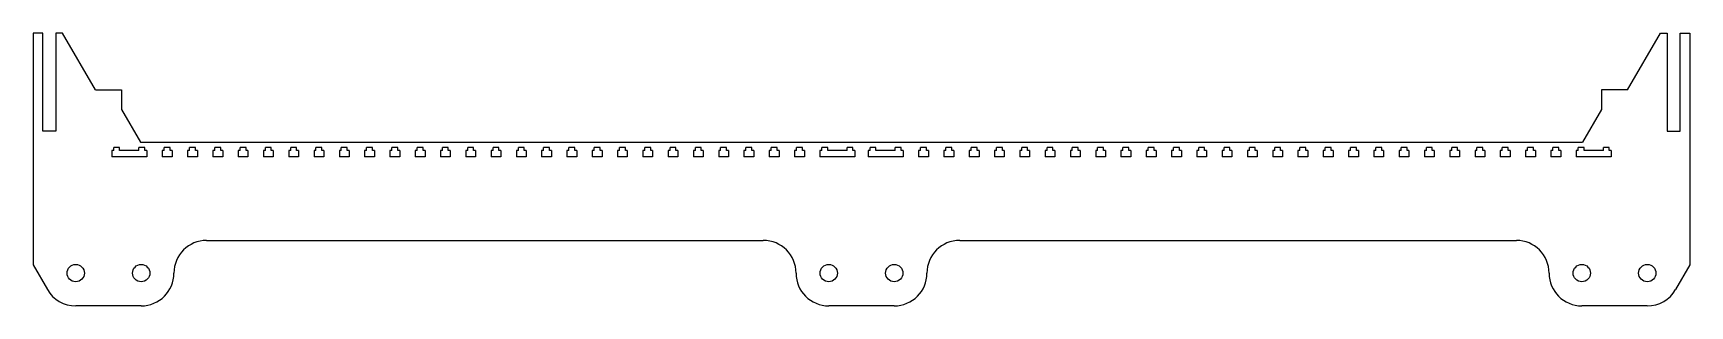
# Model space of a CAD drawing. Header units: millimetres. Extents: x -253 to 253, y -35 to 48.
import ezdxf

# ---------------------------------------------------------------- set-up
doc = ezdxf.new("R2010")
doc.units = ezdxf.units.MM

msp = doc.modelspace()

# ---------------------------------------------------------------- linework, layer by layer
at = {"color": 7, "linetype": 'Continuous', "lineweight": 25}
for p, q in [((-250, 48.32), (-253, 48.32)), ((-253, 48.32), (-253, -22.48)), ((-250, 18.32), (-250, 48.32)), ((-244, 48.32), (-246.1, 48.32)), ((-246.1, 48.32), (-246.1, 18.32)), ((-234, 31), (-244, 48.32)), ((234, 31), (244, 48.32)), ((244, 48.32), (246.1, 48.32)), ((246.1, 48.32), (246.1, 18.32)), ((250, 48.32), (253, 48.32)), ((250, 18.32), (250, 48.32)), ((253, 48.32), (253, -22.48)), ((-234, 31), (-226, 31)), ((-226, 31), (-226, 25)), ((234, 31), (226, 31)), ((226, 31), (226, 25)), ((-226, 25), (-220.23, 15)), ((226, 25), (220.23, 15)), ((-246.1, 18.32), (-250, 18.32)), ((246.1, 18.32), (250, 18.32)), ((-229, 12.5), (-229, 10.5)), ((-228.4, 12.5), (-229, 12.5)), ((-218.28, 10.5), (-229, 10.5)), ((-228.4, 12.5), (-228.4, 13.4)), ((-226.6, 13.4), (-228.4, 13.4)), ((-226.6, 12.5), (-226.6, 13.4)), ((-220.68, 12.5), (-226.6, 12.5)), ((-220.68, 12.5), (-220.68, 13.4)), ((-218.88, 13.4), (-220.68, 13.4)), ((-220.23, 15), (220.23, 15)), ((-218.88, 12.5), (-218.88, 13.4)), ((-218.28, 12.5), (-218.88, 12.5)), ((-218.28, 12.5), (-218.28, 10.5)), ((-213.55, 12.5), (-213.55, 10.5)), ((-212.95, 12.5), (-213.55, 12.5)), ((-210.55, 10.5), (-213.55, 10.5)), ((-212.95, 12.5), (-212.95, 13.4)), ((-211.15, 13.4), (-212.95, 13.4)), ((-211.15, 12.5), (-211.15, 13.4)), ((-210.55, 12.5), (-211.15, 12.5)), ((-210.55, 12.5), (-210.55, 10.5)), ((-205.83, 12.5), (-205.83, 10.5)), ((-205.23, 12.5), (-205.83, 12.5)), ((-202.83, 10.5), (-205.83, 10.5)), ((-205.23, 12.5), (-205.23, 13.4)), ((-203.43, 13.4), (-205.23, 13.4)), ((-203.43, 12.5), (-203.43, 13.4)), ((-202.83, 12.5), (-203.43, 12.5)), ((-202.83, 12.5), (-202.83, 10.5)), ((-198.1, 12.5), (-198.1, 10.5)), ((-197.5, 12.5), (-198.1, 12.5)), ((-195.1, 10.5), (-198.1, 10.5)), ((-197.5, 12.5), (-197.5, 13.4)), ((-195.7, 13.4), (-197.5, 13.4)), ((-195.7, 12.5), (-195.7, 13.4)), ((-195.1, 12.5), (-195.7, 12.5)), ((-195.1, 12.5), (-195.1, 10.5)), ((-190.38, 12.5), (-190.38, 10.5)), ((-189.78, 12.5), (-190.38, 12.5)), ((-187.38, 10.5), (-190.38, 10.5)), ((-189.78, 12.5), (-189.78, 13.4)), ((-187.98, 13.4), (-189.78, 13.4)), ((-187.98, 12.5), (-187.98, 13.4)), ((-187.38, 12.5), (-187.98, 12.5)), ((-187.38, 12.5), (-187.38, 10.5)), ((-182.66, 12.5), (-182.66, 10.5)), ((-182.06, 12.5), (-182.66, 12.5)), ((-179.66, 10.5), (-182.66, 10.5)), ((-182.06, 12.5), (-182.06, 13.4)), ((-180.26, 13.4), (-182.06, 13.4)), ((-180.26, 12.5), (-180.26, 13.4)), ((-179.66, 12.5), (-180.26, 12.5)), ((-179.66, 12.5), (-179.66, 10.5)), ((-174.93, 12.5), (-174.93, 10.5)), ((-174.33, 12.5), (-174.93, 12.5)), ((-171.93, 10.5), (-174.93, 10.5)), ((-174.33, 12.5), (-174.33, 13.4)), ((-172.53, 13.4), (-174.33, 13.4)), ((-172.53, 12.5), (-172.53, 13.4)), ((-171.93, 12.5), (-172.53, 12.5)), ((-171.93, 12.5), (-171.93, 10.5)), ((-167.21, 12.5), (-167.21, 10.5)), ((-166.61, 12.5), (-167.21, 12.5)), ((-164.21, 10.5), (-167.21, 10.5)), ((-166.61, 12.5), (-166.61, 13.4)), ((-164.81, 13.4), (-166.61, 13.4)), ((-164.81, 12.5), (-164.81, 13.4)), ((-164.21, 12.5), (-164.81, 12.5)), ((-164.21, 12.5), (-164.21, 10.5)), ((-159.48, 12.5), (-159.48, 10.5)), ((-158.88, 12.5), (-159.48, 12.5)), ((-156.48, 10.5), (-159.48, 10.5)), ((-158.88, 12.5), (-158.88, 13.4)), ((-157.08, 13.4), (-158.88, 13.4)), ((-157.08, 12.5), (-157.08, 13.4)), ((-156.48, 12.5), (-157.08, 12.5)), ((-156.48, 12.5), (-156.48, 10.5)), ((-151.76, 12.5), (-151.76, 10.5)), ((-151.16, 12.5), (-151.76, 12.5)), ((-148.76, 10.5), (-151.76, 10.5)), ((-151.16, 12.5), (-151.16, 13.4)), ((-149.36, 13.4), (-151.16, 13.4)), ((-149.36, 12.5), (-149.36, 13.4)), ((-148.76, 12.5), (-149.36, 12.5)), ((-148.76, 12.5), (-148.76, 10.5)), ((-144.03, 12.5), (-144.03, 10.5)), ((-143.43, 12.5), (-144.03, 12.5)), ((-141.03, 10.5), (-144.03, 10.5)), ((-143.43, 12.5), (-143.43, 13.4)), ((-141.63, 13.4), (-143.43, 13.4)), ((-141.63, 12.5), (-141.63, 13.4)), ((-141.03, 12.5), (-141.63, 12.5)), ((-141.03, 12.5), (-141.03, 10.5)), ((-136.31, 12.5), (-136.31, 10.5)), ((-135.71, 12.5), (-136.31, 12.5)), ((-133.31, 10.5), (-136.31, 10.5)), ((-135.71, 12.5), (-135.71, 13.4)), ((-133.91, 13.4), (-135.71, 13.4)), ((-133.91, 12.5), (-133.91, 13.4)), ((-133.31, 12.5), (-133.91, 12.5)), ((-133.31, 12.5), (-133.31, 10.5)), ((-128.59, 12.5), (-128.59, 10.5)), ((-127.99, 12.5), (-128.59, 12.5)), ((-125.59, 10.5), (-128.59, 10.5)), ((-127.99, 12.5), (-127.99, 13.4)), ((-126.19, 13.4), (-127.99, 13.4)), ((-126.19, 12.5), (-126.19, 13.4)), ((-125.59, 12.5), (-126.19, 12.5)), ((-125.59, 12.5), (-125.59, 10.5)), ((-120.86, 12.5), (-120.86, 10.5)), ((-120.26, 12.5), (-120.86, 12.5)), ((-117.86, 10.5), (-120.86, 10.5)), ((-120.26, 12.5), (-120.26, 13.4)), ((-118.46, 13.4), (-120.26, 13.4)), ((-118.46, 12.5), (-118.46, 13.4)), ((-117.86, 12.5), (-118.46, 12.5)), ((-117.86, 12.5), (-117.86, 10.5)), ((-113.14, 12.5), (-113.14, 10.5)), ((-112.54, 12.5), (-113.14, 12.5)), ((-110.14, 10.5), (-113.14, 10.5)), ((-112.54, 12.5), (-112.54, 13.4)), ((-110.74, 13.4), (-112.54, 13.4)), ((-110.74, 12.5), (-110.74, 13.4)), ((-110.14, 12.5), (-110.74, 12.5)), ((-110.14, 12.5), (-110.14, 10.5)), ((-105.41, 12.5), (-105.41, 10.5)), ((-104.81, 12.5), (-105.41, 12.5)), ((-102.41, 10.5), (-105.41, 10.5)), ((-104.81, 12.5), (-104.81, 13.4)), ((-103.01, 13.4), (-104.81, 13.4)), ((-103.01, 12.5), (-103.01, 13.4)), ((-102.41, 12.5), (-103.01, 12.5)), ((-102.41, 12.5), (-102.41, 10.5)), ((-97.69, 12.5), (-97.69, 10.5)), ((-97.09, 12.5), (-97.69, 12.5)), ((-94.69, 10.5), (-97.69, 10.5)), ((-97.09, 12.5), (-97.09, 13.4)), ((-95.29, 13.4), (-97.09, 13.4)), ((-95.29, 12.5), (-95.29, 13.4)), ((-94.69, 12.5), (-95.29, 12.5)), ((-94.69, 12.5), (-94.69, 10.5)), ((-89.97, 12.5), (-89.97, 10.5)), ((-89.37, 12.5), (-89.97, 12.5)), ((-86.97, 10.5), (-89.97, 10.5)), ((-89.37, 12.5), (-89.37, 13.4)), ((-87.57, 13.4), (-89.37, 13.4)), ((-87.57, 12.5), (-87.57, 13.4)), ((-86.97, 12.5), (-87.57, 12.5)), ((-86.97, 12.5), (-86.97, 10.5)), ((-82.24, 12.5), (-82.24, 10.5)), ((-81.64, 12.5), (-82.24, 12.5)), ((-79.24, 10.5), (-82.24, 10.5)), ((-81.64, 12.5), (-81.64, 13.4)), ((-79.84, 13.4), (-81.64, 13.4)), ((-79.84, 12.5), (-79.84, 13.4)), ((-79.24, 12.5), (-79.84, 12.5)), ((-79.24, 12.5), (-79.24, 10.5)), ((-74.52, 12.5), (-74.52, 10.5)), ((-73.92, 12.5), (-74.52, 12.5)), ((-71.52, 10.5), (-74.52, 10.5)), ((-73.92, 12.5), (-73.92, 13.4)), ((-72.12, 13.4), (-73.92, 13.4)), ((-72.12, 12.5), (-72.12, 13.4)), ((-71.52, 12.5), (-72.12, 12.5)), ((-71.52, 12.5), (-71.52, 10.5)), ((-66.79, 12.5), (-66.79, 10.5)), ((-66.19, 12.5), (-66.79, 12.5)), ((-63.79, 10.5), (-66.79, 10.5)), ((-66.19, 12.5), (-66.19, 13.4)), ((-64.39, 13.4), (-66.19, 13.4)), ((-64.39, 12.5), (-64.39, 13.4)), ((-63.79, 12.5), (-64.39, 12.5)), ((-63.79, 12.5), (-63.79, 10.5)), ((-59.07, 12.5), (-59.07, 10.5)), ((-58.47, 12.5), (-59.07, 12.5)), ((-56.07, 10.5), (-59.07, 10.5)), ((-58.47, 12.5), (-58.47, 13.4)), ((-56.67, 13.4), (-58.47, 13.4)), ((-56.67, 12.5), (-56.67, 13.4)), ((-56.07, 12.5), (-56.67, 12.5)), ((-56.07, 12.5), (-56.07, 10.5)), ((-51.34, 12.5), (-51.34, 10.5)), ((-50.74, 12.5), (-51.34, 12.5)), ((-48.34, 10.5), (-51.34, 10.5)), ((-50.74, 12.5), (-50.74, 13.4)), ((-48.94, 13.4), (-50.74, 13.4)), ((-48.94, 12.5), (-48.94, 13.4)), ((-48.34, 12.5), (-48.94, 12.5)), ((-48.34, 12.5), (-48.34, 10.5)), ((-43.62, 12.5), (-43.62, 10.5)), ((-43.02, 12.5), (-43.62, 12.5)), ((-40.62, 10.5), (-43.62, 10.5)), ((-43.02, 12.5), (-43.02, 13.4)), ((-41.22, 13.4), (-43.02, 13.4)), ((-41.22, 12.5), (-41.22, 13.4)), ((-40.62, 12.5), (-41.22, 12.5)), ((-40.62, 12.5), (-40.62, 10.5)), ((-35.9, 12.5), (-35.9, 10.5)), ((-35.3, 12.5), (-35.9, 12.5)), ((-32.9, 10.5), (-35.9, 10.5)), ((-35.3, 12.5), (-35.3, 13.4)), ((-33.5, 13.4), (-35.3, 13.4)), ((-33.5, 12.5), (-33.5, 13.4)), ((-32.9, 12.5), (-33.5, 12.5)), ((-32.9, 12.5), (-32.9, 10.5)), ((-28.17, 12.5), (-28.17, 10.5)), ((-27.57, 12.5), (-28.17, 12.5)), ((-25.17, 10.5), (-28.17, 10.5)), ((-27.57, 12.5), (-27.57, 13.4)), ((-25.77, 13.4), (-27.57, 13.4)), ((-25.77, 12.5), (-25.77, 13.4)), ((-25.17, 12.5), (-25.77, 12.5)), ((-25.17, 12.5), (-25.17, 10.5)), ((-20.45, 12.5), (-20.45, 10.5)), ((-19.85, 12.5), (-20.45, 12.5)), ((-17.45, 10.5), (-20.45, 10.5)), ((-19.85, 12.5), (-19.85, 13.4)), ((-18.05, 13.4), (-19.85, 13.4)), ((-18.05, 12.5), (-18.05, 13.4)), ((-17.45, 12.5), (-18.05, 12.5)), ((-17.45, 12.5), (-17.45, 10.5)), ((-12.72, 12.5), (-12.72, 10.5)), ((-12.12, 12.5), (-12.72, 12.5)), ((-2, 10.5), (-12.72, 10.5)), ((-12.12, 12.5), (-12.12, 13.4)), ((-10.32, 13.4), (-12.12, 13.4)), ((-10.32, 12.5), (-10.32, 13.4)), ((-4.4, 12.5), (-10.32, 12.5)), ((-4.4, 12.5), (-4.4, 13.4)), ((-2.6, 13.4), (-4.4, 13.4)), ((-2.6, 12.5), (-2.6, 13.4)), ((-2, 12.5), (-2.6, 12.5)), ((-2, 12.5), (-2, 10.5)), ((2, 12.5), (2, 10.5)), ((2.6, 12.5), (2, 12.5)), ((12.72, 10.5), (2, 10.5)), ((2.6, 12.5), (2.6, 13.4)), ((4.4, 13.4), (2.6, 13.4)), ((4.4, 12.5), (4.4, 13.4)), ((10.32, 12.5), (4.4, 12.5)), ((10.32, 12.5), (10.32, 13.4)), ((12.12, 13.4), (10.32, 13.4)), ((12.12, 12.5), (12.12, 13.4)), ((12.72, 12.5), (12.12, 12.5)), ((12.72, 12.5), (12.72, 10.5)), ((17.45, 12.5), (17.45, 10.5)), ((18.05, 12.5), (17.45, 12.5)), ((20.45, 10.5), (17.45, 10.5)), ((18.05, 12.5), (18.05, 13.4)), ((19.85, 13.4), (18.05, 13.4)), ((19.85, 12.5), (19.85, 13.4)), ((20.45, 12.5), (19.85, 12.5)), ((20.45, 12.5), (20.45, 10.5)), ((25.17, 12.5), (25.17, 10.5)), ((25.77, 12.5), (25.17, 12.5)), ((28.17, 10.5), (25.17, 10.5)), ((25.77, 12.5), (25.77, 13.4)), ((27.57, 13.4), (25.77, 13.4)), ((27.57, 12.5), (27.57, 13.4)), ((28.17, 12.5), (27.57, 12.5)), ((28.17, 12.5), (28.17, 10.5)), ((32.9, 12.5), (32.9, 10.5)), ((33.5, 12.5), (32.9, 12.5)), ((35.9, 10.5), (32.9, 10.5)), ((33.5, 12.5), (33.5, 13.4)), ((35.3, 13.4), (33.5, 13.4)), ((35.3, 12.5), (35.3, 13.4)), ((35.9, 12.5), (35.3, 12.5)), ((35.9, 12.5), (35.9, 10.5)), ((40.62, 12.5), (40.62, 10.5)), ((41.22, 12.5), (40.62, 12.5)), ((43.62, 10.5), (40.62, 10.5)), ((41.22, 12.5), (41.22, 13.4)), ((43.02, 13.4), (41.22, 13.4)), ((43.02, 12.5), (43.02, 13.4)), ((43.62, 12.5), (43.02, 12.5)), ((43.62, 12.5), (43.62, 10.5)), ((48.34, 12.5), (48.34, 10.5)), ((48.94, 12.5), (48.34, 12.5)), ((51.34, 10.5), (48.34, 10.5)), ((48.94, 12.5), (48.94, 13.4)), ((50.74, 13.4), (48.94, 13.4)), ((50.74, 12.5), (50.74, 13.4)), ((51.34, 12.5), (50.74, 12.5)), ((51.34, 12.5), (51.34, 10.5)), ((56.07, 12.5), (56.07, 10.5)), ((56.67, 12.5), (56.07, 12.5)), ((59.07, 10.5), (56.07, 10.5)), ((56.67, 12.5), (56.67, 13.4)), ((58.47, 13.4), (56.67, 13.4)), ((58.47, 12.5), (58.47, 13.4)), ((59.07, 12.5), (58.47, 12.5)), ((59.07, 12.5), (59.07, 10.5)), ((63.79, 12.5), (63.79, 10.5)), ((64.39, 12.5), (63.79, 12.5)), ((66.79, 10.5), (63.79, 10.5)), ((64.39, 12.5), (64.39, 13.4)), ((66.19, 13.4), (64.39, 13.4)), ((66.19, 12.5), (66.19, 13.4)), ((66.79, 12.5), (66.19, 12.5)), ((66.79, 12.5), (66.79, 10.5)), ((71.52, 12.5), (71.52, 10.5)), ((72.12, 12.5), (71.52, 12.5)), ((74.52, 10.5), (71.52, 10.5)), ((72.12, 12.5), (72.12, 13.4)), ((73.92, 13.4), (72.12, 13.4)), ((73.92, 12.5), (73.92, 13.4)), ((74.52, 12.5), (73.92, 12.5)), ((74.52, 12.5), (74.52, 10.5)), ((79.24, 12.5), (79.24, 10.5)), ((79.84, 12.5), (79.24, 12.5)), ((82.24, 10.5), (79.24, 10.5)), ((79.84, 12.5), (79.84, 13.4)), ((81.64, 13.4), (79.84, 13.4)), ((81.64, 12.5), (81.64, 13.4)), ((82.24, 12.5), (81.64, 12.5)), ((82.24, 12.5), (82.24, 10.5)), ((86.97, 12.5), (86.97, 10.5)), ((87.57, 12.5), (86.97, 12.5)), ((89.97, 10.5), (86.97, 10.5)), ((87.57, 12.5), (87.57, 13.4)), ((89.37, 13.4), (87.57, 13.4)), ((89.37, 12.5), (89.37, 13.4)), ((89.97, 12.5), (89.37, 12.5)), ((89.97, 12.5), (89.97, 10.5)), ((94.69, 12.5), (94.69, 10.5)), ((95.29, 12.5), (94.69, 12.5)), ((97.69, 10.5), (94.69, 10.5)), ((95.29, 12.5), (95.29, 13.4)), ((97.09, 13.4), (95.29, 13.4)), ((97.09, 12.5), (97.09, 13.4)), ((97.69, 12.5), (97.09, 12.5)), ((97.69, 12.5), (97.69, 10.5)), ((102.41, 12.5), (102.41, 10.5)), ((103.01, 12.5), (102.41, 12.5)), ((105.41, 10.5), (102.41, 10.5)), ((103.01, 12.5), (103.01, 13.4)), ((104.81, 13.4), (103.01, 13.4)), ((104.81, 12.5), (104.81, 13.4)), ((105.41, 12.5), (104.81, 12.5)), ((105.41, 12.5), (105.41, 10.5)), ((110.14, 12.5), (110.14, 10.5)), ((110.74, 12.5), (110.14, 12.5)), ((113.14, 10.5), (110.14, 10.5)), ((110.74, 12.5), (110.74, 13.4)), ((112.54, 13.4), (110.74, 13.4)), ((112.54, 12.5), (112.54, 13.4)), ((113.14, 12.5), (112.54, 12.5)), ((113.14, 12.5), (113.14, 10.5)), ((117.86, 12.5), (117.86, 10.5)), ((118.46, 12.5), (117.86, 12.5)), ((120.86, 10.5), (117.86, 10.5)), ((118.46, 12.5), (118.46, 13.4)), ((120.26, 13.4), (118.46, 13.4)), ((120.26, 12.5), (120.26, 13.4)), ((120.86, 12.5), (120.26, 12.5)), ((120.86, 12.5), (120.86, 10.5)), ((125.59, 12.5), (125.59, 10.5)), ((126.19, 12.5), (125.59, 12.5)), ((128.59, 10.5), (125.59, 10.5)), ((126.19, 12.5), (126.19, 13.4)), ((127.99, 13.4), (126.19, 13.4)), ((127.99, 12.5), (127.99, 13.4)), ((128.59, 12.5), (127.99, 12.5)), ((128.59, 12.5), (128.59, 10.5)), ((133.31, 12.5), (133.31, 10.5)), ((133.91, 12.5), (133.31, 12.5)), ((136.31, 10.5), (133.31, 10.5)), ((133.91, 12.5), (133.91, 13.4)), ((135.71, 13.4), (133.91, 13.4)), ((135.71, 12.5), (135.71, 13.4)), ((136.31, 12.5), (135.71, 12.5)), ((136.31, 12.5), (136.31, 10.5)), ((141.03, 12.5), (141.03, 10.5)), ((141.63, 12.5), (141.03, 12.5)), ((144.03, 10.5), (141.03, 10.5)), ((141.63, 12.5), (141.63, 13.4)), ((143.43, 13.4), (141.63, 13.4)), ((143.43, 12.5), (143.43, 13.4)), ((144.03, 12.5), (143.43, 12.5)), ((144.03, 12.5), (144.03, 10.5)), ((148.76, 12.5), (148.76, 10.5)), ((149.36, 12.5), (148.76, 12.5)), ((151.76, 10.5), (148.76, 10.5)), ((149.36, 12.5), (149.36, 13.4)), ((151.16, 13.4), (149.36, 13.4)), ((151.16, 12.5), (151.16, 13.4)), ((151.76, 12.5), (151.16, 12.5)), ((151.76, 12.5), (151.76, 10.5)), ((156.48, 12.5), (156.48, 10.5)), ((157.08, 12.5), (156.48, 12.5)), ((159.48, 10.5), (156.48, 10.5)), ((157.08, 12.5), (157.08, 13.4)), ((158.88, 13.4), (157.08, 13.4)), ((158.88, 12.5), (158.88, 13.4)), ((159.48, 12.5), (158.88, 12.5)), ((159.48, 12.5), (159.48, 10.5)), ((164.21, 12.5), (164.21, 10.5)), ((164.81, 12.5), (164.21, 12.5)), ((167.21, 10.5), (164.21, 10.5)), ((164.81, 12.5), (164.81, 13.4)), ((166.61, 13.4), (164.81, 13.4)), ((166.61, 12.5), (166.61, 13.4)), ((167.21, 12.5), (166.61, 12.5)), ((167.21, 12.5), (167.21, 10.5)), ((171.93, 12.5), (171.93, 10.5)), ((172.53, 12.5), (171.93, 12.5)), ((174.93, 10.5), (171.93, 10.5)), ((172.53, 12.5), (172.53, 13.4)), ((174.33, 13.4), (172.53, 13.4)), ((174.33, 12.5), (174.33, 13.4)), ((174.93, 12.5), (174.33, 12.5)), ((174.93, 12.5), (174.93, 10.5)), ((179.66, 12.5), (179.66, 10.5)), ((180.26, 12.5), (179.66, 12.5)), ((182.66, 10.5), (179.66, 10.5)), ((180.26, 12.5), (180.26, 13.4)), ((182.06, 13.4), (180.26, 13.4)), ((182.06, 12.5), (182.06, 13.4)), ((182.66, 12.5), (182.06, 12.5)), ((182.66, 12.5), (182.66, 10.5)), ((187.38, 12.5), (187.38, 10.5)), ((187.98, 12.5), (187.38, 12.5)), ((190.38, 10.5), (187.38, 10.5)), ((187.98, 12.5), (187.98, 13.4)), ((189.78, 13.4), (187.98, 13.4)), ((189.78, 12.5), (189.78, 13.4)), ((190.38, 12.5), (189.78, 12.5)), ((190.38, 12.5), (190.38, 10.5)), ((195.1, 12.5), (195.1, 10.5)), ((195.7, 12.5), (195.1, 12.5)), ((198.1, 10.5), (195.1, 10.5)), ((195.7, 12.5), (195.7, 13.4)), ((197.5, 13.4), (195.7, 13.4)), ((197.5, 12.5), (197.5, 13.4)), ((198.1, 12.5), (197.5, 12.5)), ((198.1, 12.5), (198.1, 10.5)), ((202.83, 12.5), (202.83, 10.5)), ((203.43, 12.5), (202.83, 12.5)), ((205.83, 10.5), (202.83, 10.5)), ((203.43, 12.5), (203.43, 13.4)), ((205.23, 13.4), (203.43, 13.4)), ((205.23, 12.5), (205.23, 13.4)), ((205.83, 12.5), (205.23, 12.5)), ((205.83, 12.5), (205.83, 10.5)), ((210.55, 12.5), (210.55, 10.5)), ((211.15, 12.5), (210.55, 12.5)), ((213.55, 10.5), (210.55, 10.5)), ((211.15, 12.5), (211.15, 13.4)), ((212.95, 13.4), (211.15, 13.4)), ((212.95, 12.5), (212.95, 13.4)), ((213.55, 12.5), (212.95, 12.5)), ((213.55, 12.5), (213.55, 10.5)), ((218.28, 12.5), (218.28, 10.5)), ((218.88, 12.5), (218.28, 12.5)), ((229, 10.5), (218.28, 10.5)), ((218.88, 12.5), (218.88, 13.4)), ((220.68, 13.4), (218.88, 13.4)), ((220.68, 12.5), (220.68, 13.4)), ((226.6, 12.5), (220.68, 12.5)), ((226.6, 12.5), (226.6, 13.4)), ((228.4, 13.4), (226.6, 13.4)), ((228.4, 12.5), (228.4, 13.4)), ((229, 12.5), (228.4, 12.5)), ((229, 12.5), (229, 10.5)), ((-200, -15), (-30, -15)), ((30, -15), (200, -15)), ((-253, -22.48), (-248.66, -30)), ((253, -22.48), (248.66, -30)), ((-220, -35), (-240, -35)), ((10, -35), (-10, -35)), ((240, -35), (220, -35))]:
    msp.add_line(p, q, dxfattribs=at)
for centre in [(-240, -25), (-220, -25), (-10, -25), (10, -25), (220, -25), (240, -25)]:
    msp.add_circle(centre, 2.65, dxfattribs=at)
for centre, start, end in [((-200, -25), 90, 180), ((-30, -25), 0, 90), ((30, -25), 90, 180), ((200, -25), 0, 90), ((-220, -25), 270, 0), ((-10, -25), 180, 270), ((10, -25), 270, 0), ((220, -25), 180, 270), ((-240, -25), 210, 270), ((240, -25), 270, 330)]:
    msp.add_arc(centre, 10, start, end, dxfattribs=at)

doc.saveas('drawing.dxf')
